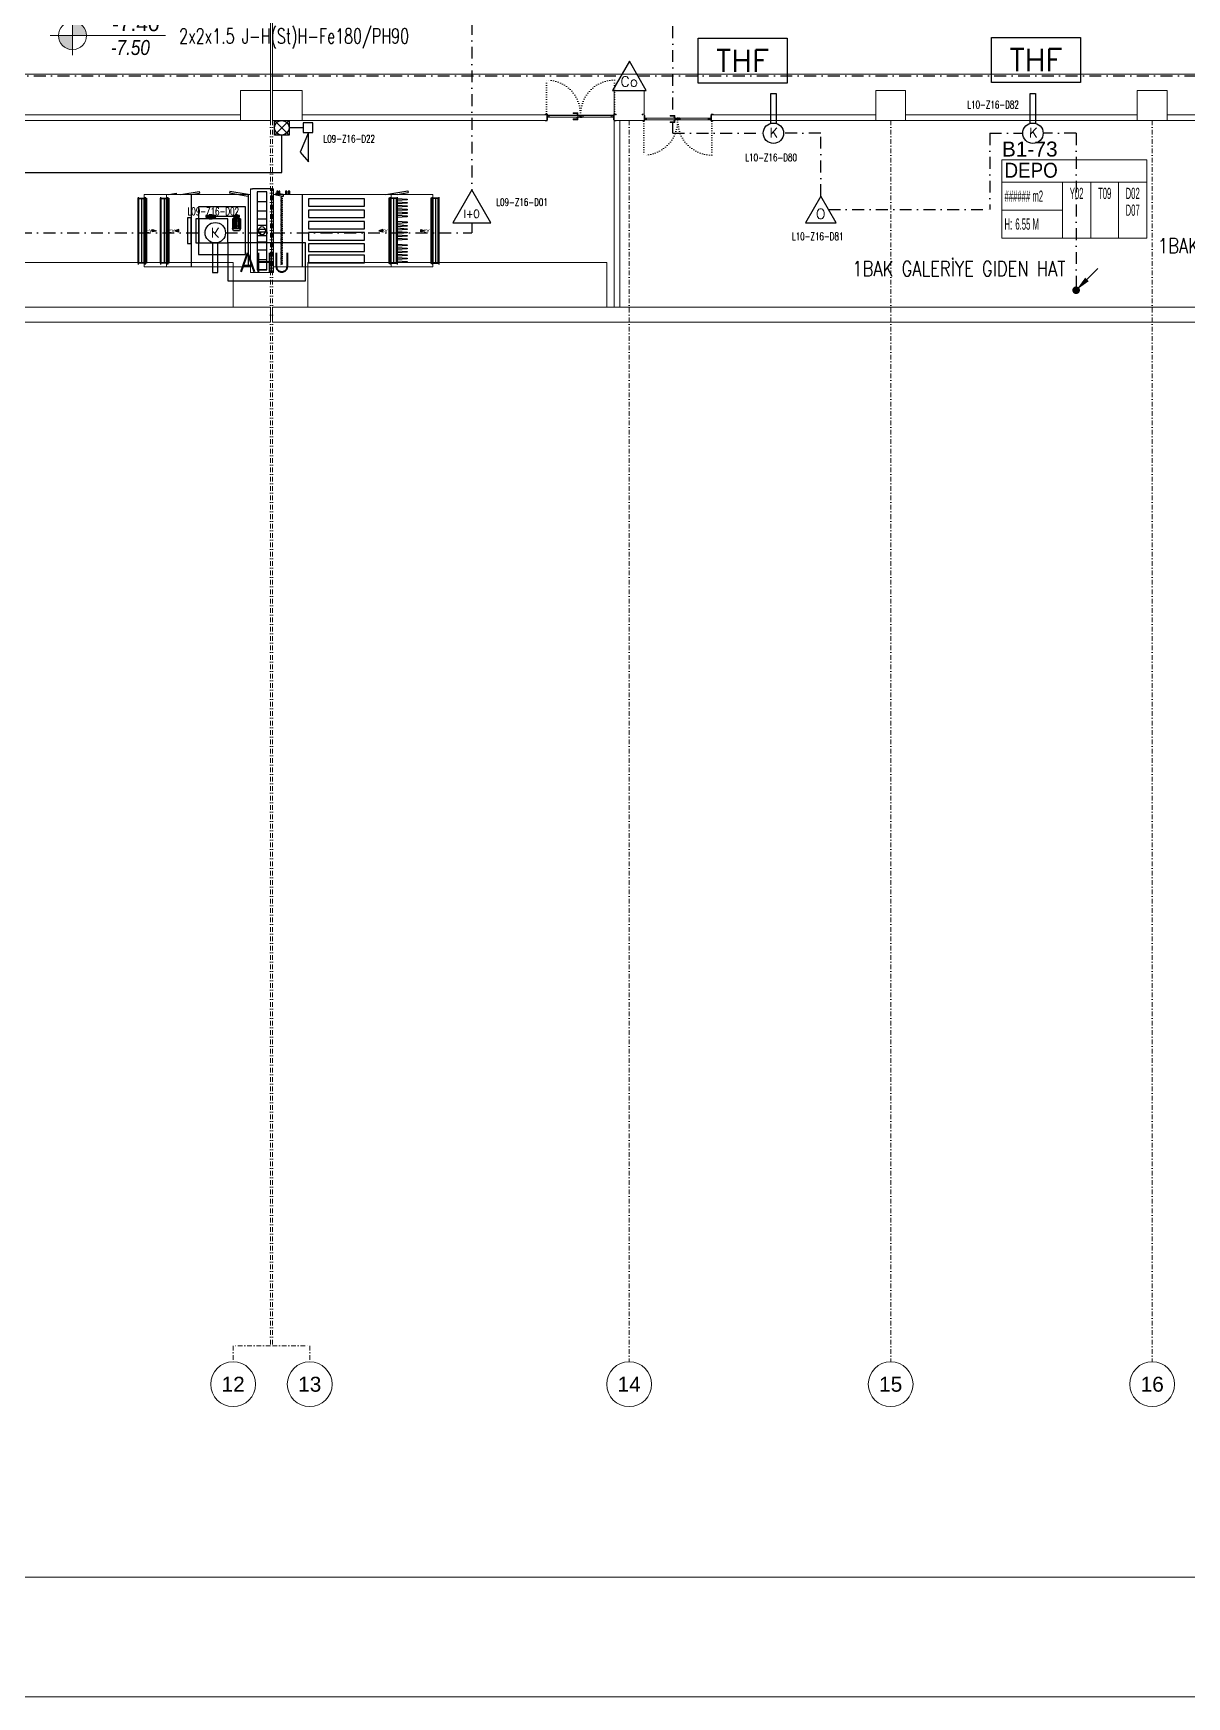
# Model space of a CAD drawing. Header units: metres. Extents: x -19121 to 152404, y -12107 to 29421.
# Drawn here: x 62885 to 65972, y -4219 to 233 of the extents above; entities that cross this region are included whole.
import ezdxf
from ezdxf.enums import TextEntityAlignment as Align

# ---------------------------------------------------------------- set-up
doc = ezdxf.new("R2010")
doc.units = ezdxf.units.M
doc.header["$LTSCALE"] = 50
doc.header["$MEASUREMENT"] = 0
for name, pattern in [('DASHDOT', [25.4, 12.7, -6.35, 0, -6.35]), ('DASHDOT2', [0.5, 0.25, -0.125, 0, -0.125]), ('DOT2', [0.125, 0, -0.125]), ('HIDDEN', [0.375, 0.25, -0.125])]:
    doc.linetypes.add(name, pattern=pattern)
doc.layers.get('0').update_dxf_attribs({"color": 9, "lineweight": 9})
for name, color, linetype, lineweight in [('00', 9, 'Continuous', 9), ('01', 9, 'Continuous', 9), ('06B', 9, 'Continuous', 9), ('06C', 9, 'Continuous', 9), ('06D', 9, 'Continuous', 9), ('09', 9, 'Continuous', 9), ('10', 9, 'Continuous', 9), ('20', 9, 'DOT2', 9), ('21', 9, 'Continuous', 9), ('21_mahal200', 9, 'Continuous', 9), ('24', 9, 'DASHDOT2', 9), ('25', 9, 'Continuous', 9), ('32-ekipman', 9, 'Continuous', 9), ('40A', 9, 'Continuous', 9), ('E-DEDEKTÖR NUMARALARI', 20, 'Continuous', 30), ('E-KABLO', 7, 'Continuous', 30), ('E-KABLO @ 1', 7, 'Continuous', 30), ('E-KANAL TİPİ DUMAN DEDEKTÖRÜ', 7, 'Continuous', 30), ('E-KARBONMONOKSİT DEDEKTÖRÜ', 7, 'Continuous', 30), ('E-KOMBİNE DEDEKTÖR (ISI+OPTİK DUMAN)', 7, 'Continuous', 30), ('E-OK', 3, 'Continuous', 30), ('E-OPTİK DUMAN DEDEKTÖRÜ', 7, 'Continuous', 30), ('E-TAZE HAVA FANI', 7, 'Continuous', 30), ('E-YANGIN', 7, 'Continuous', 30), ('E-YANGIN İHBAR KORNASI+FLAŞÖR', 7, 'Continuous', 30), ('E-YAZI', 7, 'Continuous', 30)]:
    doc.layers.add(name, color=color, linetype=linetype, lineweight=lineweight)
doc.styles.add('Arial', font='arial.ttf', dxfattribs={"height": 2.5})
doc.styles.add('E-YAZI', font='txttw.shx', dxfattribs={"height": 200})
doc.styles.add('MuuM_TEXT-ITALIC', font='ARIALNI.TTF')
doc.styles.add('MuuM_TEXT-STANDART', font='ARIALN.TTF')
doc.styles.add('ROMANS8', font='Txttw.shx')
doc.styles.get("Standard").update_dxf_attribs({"font": 'ARIALN.TTF'})
doc.dimstyles.new('MuuM_DIM200', dxfattribs={"dimscale": 20, "dimtxt": 2, "dimasz": 1, "dimexe": 1, "dimexo": 1, "dimgap": 1, "dimtad": 1, "dimdec": 1, "dimrnd": 0.5, "dimdsep": 46, "dimtxsty": 'MuuM_TEXT-STANDART', "dimblk": 'ARCHTICK', "dimcen": 0, "dimdle": 0.15, "dimclrd": 256, "dimclre": 256, "dimclrt": 256, "dimadec": 0, "dimazin": 0, "dimtfac": 5, "dimtdec": 1, "dimtix": 1, "dimtmove": 2, "dimatfit": 3, "dimldrblk": 'DOT', "dimfxl": 3, "dimfxlon": 1, "dimtolj": 1, "dimlwd": -1, "dimlwe": -1, "dimarcsym": 0})

# ---------------------------------------------------------------- blocks, each defined once
blk = doc.blocks.new('p-dilatasyon yeri')
at = {"layer": '06D'}
for points in [[(7520, 5586.8), (7520, 80)], [(7525, 5584.6), (7525, 80)]]:
    blk.add_lwpolyline(points, dxfattribs=at)
blk = doc.blocks.new('0_aks')
at = {"linetype": 'Continuous'}
blk.add_circle((0, 0), 3, dxfattribs=at)
at = {"style": 'Arial'}
blk.add_attdef('AKS', text='', height=2, dxfattribs=at).set_placement((0, 0), align=Align.MIDDLE_CENTER)
blk = doc.blocks.new('p-akslar_yeni')
at = {"layer": '24'}
for points in [[(13935, -8575), (13935, -11854.6), (13835, -11854.6), (13835, -11897.2)], [(13940, -8575), (13940, -11854.6), (14040, -11854.6), (14040, -11897.2)], [(14895, -8575), (14895, -11897.2)], [(15595, -8575), (15595, -11897.2)], [(16295, -8575), (16295, -11897.2)]]:
    blk.add_lwpolyline(points, dxfattribs=at)
at = {"layer": '21', "xscale": 20, "yscale": 20, "zscale": 20}
for p, values in [((13835, -11957.2), {'AKS': '12'}), ((14040, -11957.2), {'AKS': '13'}), ((14895, -11957.2), {'AKS': '14'}), ((15595, -11957.2), {'AKS': '15'}), ((16295, -11957.2), {'AKS': '16'})]:
    blk.add_blockref('0_aks', p, dxfattribs=at).add_auto_attribs(values)
blk = doc.blocks.new('100_KARBONMONOKSİT DEDEKTÖRÜ 085')
at = {"layer": 'E-KARBONMONOKSİT DEDEKTÖRÜ', "color": 4}
blk.add_lwpolyline([(2.26, 0), (0, 3.92), (-2.26, 0)], close=True, dxfattribs=at)
at = {"layer": 'E-KARBONMONOKSİT DEDEKTÖRÜ', "color": 3, "style": 'E-YAZI'}
blk.add_text('Co', height=1.36, dxfattribs=at).set_placement((-0.02, 1.2), align=Align.MIDDLE)
blk = doc.blocks.new('KANAL TİPİ DUMAN DEDEKTÖRÜ')
at = {"layer": 'E-KANAL TİPİ DUMAN DEDEKTÖRÜ', "color": 4}
for p, q in [((0, 0.473), (0, 0)), ((0.085, 0), (0.085, 0.473)), ((0, 0), (0.085, 0))]:
    blk.add_line(p, q, dxfattribs=at)
blk.add_circle((0.043, 0.628), 0.161, dxfattribs=at)
at = {"layer": 'E-KANAL TİPİ DUMAN DEDEKTÖRÜ', "color": 3, "style": 'ROMANS8', "text_generation_flag": 4}
blk.add_text('K', height=0.15, rotation=359.907, dxfattribs=at).set_placement((0.043, 0.628), align=Align.MIDDLE)
blk = doc.blocks.new('100_YANGIN İHBAR KORNASI+FLAŞÖR 085')
at = {"layer": 'E-YANGIN İHBAR KORNASI+FLAŞÖR', "color": 4}
for p, q in [((0.56, 5.32), (0.56, 1.4)), ((1.69, 4.04), (0.56, 5.32)), ((0.58, 1.4), (1.69, 4.04)), ((-0.02, 1.4), (-0.02, 0.11)), ((1.27, 1.4), (-0.02, 1.4)), ((-0.02, 0.11), (1.27, 0.11)), ((1.27, 0.11), (1.27, 1.4)), ((1.27, 0.76), (3.17, 0.76)), ((3.17, 1.74), (5.13, -0.22))]:
    blk.add_line(p, q, dxfattribs=at)
blk.add_lwpolyline([(3.17, -0.22), (3.17, 1.74), (5.13, 1.74), (5.13, -0.22)], close=True, dxfattribs=at)
blk.add_lwpolyline([(5.13, 1.74), (3.17, -0.22)], dxfattribs=at)
blk.add_circle((4.15, 0.76), 0.979, dxfattribs=at)
blk = doc.blocks.new('E-AHU KLIMA SANTRALI')
at = {"layer": 'E-YANGIN', "color": 2}
blk.add_lwpolyline([(-68.5, 0), (-68.5, 69), (68.5, 69), (68.5, 0)], close=True, dxfattribs=at)
at = {"layer": 'E-YANGIN', "color": 2, "style": 'E-YAZI'}
blk.add_text('AHU', height=34, dxfattribs=at).set_placement((-47.3, 16.4))
blk = doc.blocks.new('*U365')
at = {"layer": 'E-KANAL TİPİ DUMAN DEDEKTÖRÜ', "color": 4}
for p, q in [((-0.42, 6.28), (0.42, 6.28)), ((-0.42, 1.55), (-0.42, 6.28)), ((0.42, 6.28), (0.42, 1.55))]:
    blk.add_line(p, q, dxfattribs=at)
blk.add_circle((0, 0), 1.61, dxfattribs=at)
at = {"layer": 'E-KANAL TİPİ DUMAN DEDEKTÖRÜ', "color": 3, "style": 'ROMANS8'}
blk.add_text('K', height=1.5, rotation=359.9592, dxfattribs=at).set_placement((0.06, 0.1), align=Align.MIDDLE)
blk = doc.blocks.new('100_OPTİK DUMAN DEDEKTÖRÜ 085')
at = {"layer": 'E-OPTİK DUMAN DEDEKTÖRÜ', "color": 4}
blk.add_lwpolyline([(2.06, 0), (0, 3.57), (-2.06, 0)], close=True, dxfattribs=at)
at = {"layer": 'E-OPTİK DUMAN DEDEKTÖRÜ', "color": 3, "style": 'E-YAZI'}
blk.add_text('O', height=1.36, dxfattribs=at).set_placement((-0.02, 1.2), align=Align.MIDDLE)
blk = doc.blocks.new('100_KOMBİNE DEDEKTÖR (ISI+OPTİK DUMAN) 085')
at = {"layer": 'E-KOMBİNE DEDEKTÖR (ISI+OPTİK DUMAN)', "color": 4}
blk.add_lwpolyline([(2.55, 0), (0, 4.42), (-2.55, 0)], close=True, dxfattribs=at)
at = {"layer": 'E-KOMBİNE DEDEKTÖR (ISI+OPTİK DUMAN)', "color": 3, "style": 'E-YAZI', "width": 0.8}
blk.add_text('I+O', height=1.102, dxfattribs=at).set_placement((-0.02, 1.22), align=Align.MIDDLE)
blk = doc.blocks.new('A$C4053522B')
at = {"layer": 'E-TAZE HAVA FANI', "color": 4}
blk.add_lwpolyline([(-35, 0), (-35, 35.3), (35, 35.3), (35, 0)], close=True, dxfattribs=at)
at = {"layer": 'E-TAZE HAVA FANI', "color": 3, "style": 'E-YAZI'}
blk.add_text('THF', height=17.38, dxfattribs=at).set_placement((0, 17.6), align=Align.MIDDLE_CENTER)
blk = doc.blocks.new('*U241')
at = {"layer": 'E-OK', "color": 3, "linetype": 'Continuous'}
blk.add_line((85, 85), (172, 172), dxfattribs=at)
at = {"layer": 'E-OK', "color": 4, "linetype": 'Continuous', "const_width": 30}
blk.add_lwpolyline([(-15, 0, 1), (15, 0, 1)], format="xyb", close=True, dxfattribs=at)
at = {"layer": 'E-OK', "color": 3, "linetype": 'Continuous'}
blk.add_solid([(99, 71), (71, 99), (0, 0)], dxfattribs=at)
blk = doc.blocks.new('p-kolon_80x80')
blk.add_lwpolyline([(-40, -40), (40, -40), (40, 40), (-40, 40)], close=True)
blk = doc.blocks.new('1.bod.mimari.elk')
at = {"layer": '01'}
for p in [(7480, -8590), (7565, -8590), (8480, -8590), (9180, -8590), (9880, -8590)]:
    blk.add_blockref('p-kolon_80x80', p, dxfattribs=at)
blk = doc.blocks.new('0_elevationtarget-p-bk')
h = blk.add_hatch(color=250)
h.paths.add_polyline_path([(1.88, 0, 0.414214), (0, 1.88), (0, 0)])
h.paths.add_polyline_path([(0, 0), (-1.88, 0, 0.414214), (0, -1.88)])
blk.add_line((0, -2.62), (0, 2.62))
blk.add_lwpolyline([(12.45, 0), (-3, 0)])
blk.add_circle((0, 0), 1.88)
at = {"style": 'Arial'}
blk.add_attdef('BITMISKOT', text='', height=2, dxfattribs=at).set_placement((4.5, 0), align=Align.BOTTOM_LEFT)
at = {"style": 'MuuM_TEXT-ITALIC'}
blk.add_attdef('FINISHINGFLOORLEVEL', text='', height=2, dxfattribs=at).set_placement((4.5, -0.59), align=Align.TOP_LEFT)
blk = doc.blocks.new('P-KURANGLEZ')
at = {"layer": '01'}
blk.add_lwpolyline([(7525, -500), (12385, -500), (12385, -5), (12385, 0), (12425, 0), (12425, -540), (7525, -540)], close=True, dxfattribs=at)
blk.add_lwpolyline([(7520, -540), (5360, -540), (5360, -500), (7520, -500), (7520, -540)], dxfattribs=at)
blk = doc.blocks.new('_ArchTick')
at = {"color": 0, "linetype": 'ByBlock', "const_width": 0.15}
blk.add_lwpolyline([(-0.5, -0.5), (0.5, 0.5)], dxfattribs=at)
blk = doc.blocks.new('*D449')
at = {"layer": '25', "transparency": 16777216}
for p, q in [((89939.1, -1804.3), (89939.1, -1724.3)), ((101899.1, -1768), (101899.1, -1724.3)), ((89936.1, -1744.3), (101902.1, -1744.3))]:
    blk.add_line(p, q, dxfattribs=at)
at = {"layer": '25', "transparency": 16777216, "xscale": 20, "yscale": 20, "zscale": 20, "rotation": 180}
blk.add_blockref('_ArchTick', (89939.1, -1744.3), dxfattribs=at)
at = {"layer": '25', "transparency": 16777216, "xscale": 20, "yscale": 20, "zscale": 20}
blk.add_blockref('_ArchTick', (101899.1, -1744.3), dxfattribs=at)
at = {"layer": '25', "transparency": 16777216, "insert": (95919.1, -1698.8), "char_height": 50, "attachment_point": 5, "style": 'MuuM_TEXT-STANDART'}
blk.add_mtext('\\A1;11960', dxfattribs=at)
blk = doc.blocks.new('_Dot')
at = {"color": 0, "linetype": 'ByBlock', "lineweight": -2}
blk.add_line((-0.5, 0), (-1, 0), dxfattribs=at)
at = {"color": 0, "linetype": 'ByBlock', "const_width": 0.5}
blk.add_lwpolyline([(-0.25, 0, 1), (0.25, 0, 1)], format="xyb", close=True, dxfattribs=at)
blk = doc.blocks.new('DRWER')
at = {"color": 252, "lineweight": -3}
for p, q in [((-160, 67), (-160, 1867)), ((-67, 97), (-67, 1837)), ((25, 67), (25, 1867)), ((440, 67), (440, 1867)), ((533, 97), (533, 1837)), ((625, 67), (625, 1867)), ((1261, 1935), (1261, 1935)), ((1261, 0), (1261, 1935)), ((1261, 25), (1261, 1910)), ((2783, 0), (2783, 1935)), ((3280, 2013), (3030, 2013)), ((3405, -153), (3405, 2087)), ((3702, 1855), (3652, 1880)), ((3652, 1830), (3702, 1855)), ((3702, 1805), (3652, 1830)), ((3652, 1780), (3702, 1805)), ((4227, 0), (4227, 1935)), ((6585, 67), (6585, 1867)), ((6677, 97), (6677, 1837)), ((6770, 67), (6770, 1867)), ((7707, 67), (7707, 1867)), ((7799, 97), (7799, 1837)), ((7892, 67), (7892, 1867)), ((3280, 1742), (3030, 1742)), ((3280, 1490), (3030, 1490)), ((3702, 1755), (3652, 1780)), ((3652, 1730), (3702, 1755)), ((3702, 1705), (3652, 1730)), ((3652, 1680), (3702, 1705)), ((3702, 1655), (3652, 1680)), ((3652, 1630), (3702, 1655)), ((3702, 1605), (3652, 1630)), ((3652, 1580), (3702, 1605)), ((3702, 1555), (3652, 1580)), ((3652, 1530), (3702, 1555)), ((3702, 1505), (3652, 1530)), ((3652, 1480), (3702, 1505)), ((3702, 1455), (3652, 1480)), ((3652, 1430), (3702, 1455)), ((3702, 1405), (3652, 1430)), ((3652, 1380), (3702, 1405)), ((3702, 1355), (3652, 1380)), ((3652, 1330), (3702, 1355)), ((1466, 649), (1466, 1287)), ((2398, 649), (2398, 904)), ((2433, 649), (2433, 904)), ((2474, 649), (2474, 904)), ((2515, 649), (2515, 904)), ((2550, 649), (2550, 904)), ((2573, 649), (2573, 904)), ((2582, 649), (2582, 904)), ((3280, 1274), (3030, 1274)), ((3280, 1108), (3030, 1108)), ((3280, 1003), (3030, 1003)), ((3055, 993), (3030, 943)), ((3080, 943), (3030, 943)), ((3280, 932), (3030, 932)), ((3055, 993), (3080, 943)), ((3255, 943), (3230, 993)), ((3280, 993), (3230, 993)), ((3255, 943), (3280, 993)), ((3702, 1305), (3652, 1330)), ((3652, 1280), (3702, 1305)), ((3702, 1255), (3652, 1280)), ((3652, 1230), (3702, 1255)), ((3702, 1205), (3652, 1230)), ((3652, 1180), (3702, 1205)), ((3702, 1155), (3652, 1180)), ((3652, 1130), (3702, 1155)), ((3702, 1105), (3652, 1130)), ((3652, 1080), (3702, 1105)), ((3702, 1055), (3652, 1080)), ((3652, 1030), (3702, 1055)), ((3702, 1005), (3652, 1030)), ((3652, 980), (3702, 1005)), ((3702, 955), (3652, 980)), ((3652, 930), (3702, 955)), ((3702, 905), (3652, 930)), ((3652, 880), (3702, 905)), ((2544, 582), (1656, 582)), ((3280, 827), (3030, 827)), ((3280, 661), (3030, 661)), ((3702, 855), (3652, 880)), ((3652, 830), (3702, 855)), ((3702, 805), (3652, 830)), ((3652, 780), (3702, 805)), ((3702, 755), (3652, 780)), ((3652, 730), (3702, 755)), ((3702, 705), (3652, 730)), ((3652, 680), (3702, 705)), ((3702, 655), (3652, 680)), ((3652, 630), (3702, 655)), ((3702, 605), (3652, 630)), ((3652, 580), (3702, 605)), ((3702, 555), (3652, 580)), ((3652, 530), (3702, 555)), ((3702, 505), (3652, 530)), ((3652, 480), (3702, 505)), ((3702, 455), (3652, 480)), ((3652, 430), (3702, 455)), ((662, 0), (858, -35)), ((858, -35), (864, 0)), ((983, 0), (1475, -87)), ((1261, 0), (1261, 0)), ((1272, 0), (1484, -37)), ((2774, 50), (2282, -37)), ((2783, 1), (2290, -86)), ((2783, 1), (2774, 50)), ((3280, 445), (3030, 445)), ((3280, 193), (3030, 193)), ((3718, 50), (3521, 15)), ((3529, -34), (3521, 15)), ((3726, 1), (3529, -34)), ((3702, 405), (3652, 430)), ((3652, 380), (3702, 405)), ((3702, 355), (3652, 380)), ((3652, 330), (3702, 355)), ((3702, 305), (3652, 330)), ((3652, 280), (3702, 305)), ((3702, 255), (3652, 280)), ((3652, 230), (3702, 255)), ((3702, 205), (3652, 230)), ((3652, 180), (3702, 205)), ((3702, 155), (3652, 180)), ((3652, 130), (3702, 155)), ((3702, 105), (3652, 130)), ((3652, 80), (3702, 105)), ((3702, 55), (3652, 80)), ((3726, 1), (3718, 50)), ((6471, 0), (7062, -104)), ((1475, -87), (1484, -37)), ((2290, -86), (2282, -37)), ((2844, -153), (2905, -153)), ((2844, -153), (2905, -153)), ((3405, -153), (2905, -153)), ((3280, -77), (3030, -77)), ((6770, -2), (7071, -55)), ((7062, -104), (7071, -55))]:
    blk.add_line(p, q, dxfattribs=at)
for p, q in [((0, 1935), (61, 1935)), ((0, 0), (0, 1935)), ((61, 1935), (600, 1935)), ((600, 1935), (661, 1935)), ((600, 0), (600, 1935)), ((661, 1935), (1261, 1935)), ((1322, 1935), (1261, 1935)), ((1322, 1935), (1383, 1935)), ((2783, 1935), (1383, 1935)), ((2844, 1935), (2783, 1935)), ((2844, 2087), (2905, 2087)), ((2844, 2087), (2905, 2087)), ((2844, -153), (2844, 2087)), ((3405, 2087), (2905, 2087)), ((3466, 2087), (3405, 2087)), ((3466, 2087), (3405, 2087)), ((3466, -153), (3466, 2087)), ((3466, 1935), (3527, 1935)), ((3727, 1935), (3527, 1935)), ((4227, 1935), (3727, 1935)), ((4288, 1935), (4227, 1935)), ((4288, 1935), (4349, 1935)), ((5949, 1935), (4349, 1935)), ((6549, 1935), (5949, 1935)), ((6610, 1935), (6549, 1935)), ((6610, 0), (6610, 1935)), ((6610, 1935), (7071, 1935)), ((7671, 1935), (7071, 1935)), ((7732, 1935), (7671, 1935)), ((7732, 0), (7732, 1935)), ((0, 0), (61, 0)), ((61, 0), (600, 0)), ((600, 0), (661, 0)), ((661, 0), (1261, 0)), ((1322, 0), (1261, 0)), ((1322, 0), (1383, 0)), ((2783, 0), (1383, 0)), ((2844, 0), (2783, 0)), ((3466, 0), (3527, 0)), ((3727, 0), (3527, 0)), ((4227, 0), (3727, 0)), ((4288, 0), (4227, 0)), ((4288, 0), (4349, 0)), ((5949, 0), (4349, 0)), ((6549, 0), (5949, 0)), ((6610, 0), (6549, 0)), ((6610, 0), (7071, 0)), ((7671, 0), (7071, 0)), ((7732, 0), (7671, 0)), ((3466, -153), (3405, -153)), ((3466, -153), (3405, -153))]:
    blk.add_line(p, q)
for points in [[(-160, 97), (25, 97), (25, 1837), (-160, 1837), (-160, 97)], [(-141, 107), (7, 107), (7, 1827), (-141, 1827), (-141, 107)], [(0, 97), (61, 97), (61, 1837), (0, 1837), (0, 97)], [(440, 97), (625, 97), (625, 1837), (440, 1837), (440, 97)], [(459, 107), (607, 107), (607, 1827), (459, 1827), (459, 107)], [(600, 97), (661, 97), (661, 1837), (600, 1837), (600, 97)], [(3280, -77), (3030, -77), (3030, 2013), (3280, 2013), (3280, -77)], [(5899, 1623), (4399, 1623), (4399, 1823), (5899, 1823), (5899, 1623)], [(6610, 97), (6549, 97), (6549, 1837), (6610, 1837), (6610, 97)], [(6770, 97), (6585, 97), (6585, 1837), (6770, 1837), (6770, 97)], [(6751, 107), (6603, 107), (6603, 1827), (6751, 1827), (6751, 107)], [(7732, 97), (7671, 97), (7671, 1837), (7732, 1837), (7732, 97)], [(7892, 97), (7707, 97), (7707, 1837), (7892, 1837), (7892, 97)], [(7873, 107), (7725, 107), (7725, 1827), (7873, 1827), (7873, 107)], [(2713, 329), (1453, 329), (1453, 1605), (2713, 1605), (2713, 329)], [(5899, 1321), (4399, 1321), (4399, 1521), (5899, 1521), (5899, 1321)], [(1261, 623), (1161, 623), (1161, 1311), (1261, 1311), (1261, 623)], [(2244, 649), (1383, 649), (1383, 1287), (2244, 1287), (2244, 649)], [(2582, 649), (2367, 649), (2367, 904), (2582, 904), (2582, 649)], [(5899, 1019), (4399, 1019), (4399, 1219), (5899, 1219), (5899, 1019)], [(5899, 716), (4399, 716), (4399, 916), (5899, 916), (5899, 716)], [(1919, 559), (1650, 559), (1650, 604), (1919, 604), (1919, 559)], [(1825, 604), (1744, 604), (1744, 649), (1825, 649), (1825, 604)], [(1825, 540), (1744, 540), (1744, 559), (1825, 559), (1825, 540)], [(2555, 559), (2394, 559), (2394, 604), (2555, 604), (2555, 559)], [(2528, 712), (2420, 712), (2420, 840), (2528, 840), (2528, 712)], [(2501, 604), (2447, 604), (2447, 649), (2501, 649), (2501, 604)], [(2501, 540), (2447, 540), (2447, 559), (2501, 559), (2501, 540)], [(5899, 414), (4399, 414), (4399, 614), (5899, 614), (5899, 414)], [(5899, 112), (4399, 112), (4399, 312), (5899, 312), (5899, 112)]]:
    blk.add_lwpolyline(points, close=True, dxfattribs=at)
for points in [[(0, 61), (0, 61), (0, 1874), (0, 1874), (0, 61)], [(600, 61), (600, 61), (600, 1874), (600, 1874), (600, 61)], [(6610, 61), (6610, 61), (6610, 1874), (6610, 1874), (6610, 61)], [(7732, 61), (7732, 61), (7732, 1874), (7732, 1874), (7732, 61)]]:
    blk.add_lwpolyline(points, close=True)
for points in [[(6770, 1774), (7044, 1793), (7044, 1813), (6770, 1830)], [(6770, 1684), (7044, 1703), (7044, 1723), (6770, 1740)], [(6770, 1594), (7044, 1613), (7044, 1633), (6770, 1650)], [(6770, 1504), (7044, 1523), (7044, 1543), (6770, 1560)], [(6770, 1414), (7044, 1433), (7044, 1453), (6770, 1470)], [(6770, 1324), (7044, 1343), (7044, 1363), (6770, 1380)], [(225, 967), (325, 967), (225, 997), (225, 937), (325, 967)], [(925, 967), (825, 967), (925, 997), (925, 937), (825, 967)], [(2582, 904), (2555, 967), (2393, 967), (2366, 904)], [(6385, 967), (6285, 967), (6385, 997), (6385, 937), (6285, 967)], [(6770, 1164), (7044, 1183), (7044, 1203), (6770, 1220)], [(6770, 1074), (7044, 1093), (7044, 1113), (6770, 1130)], [(6770, 984), (7044, 1003), (7044, 1023), (6770, 1040)], [(6770, 894), (7044, 913), (7044, 933), (6770, 950)], [(7407, 967), (7507, 967), (7407, 997), (7407, 937), (7507, 967)], [(6770, 804), (7044, 823), (7044, 843), (6770, 860)], [(6770, 714), (7044, 733), (7044, 753), (6770, 770)], [(6770, 554), (7044, 573), (7044, 593), (6770, 610)], [(6770, 464), (7044, 483), (7044, 503), (6770, 520)], [(3581, 0), (3581, -90), (3554, -90), (3554, 0)], [(3634, 0), (3634, -90), (3607, -90), (3607, 0)], [(3823, 0), (3823, -90), (3783, -90), (3783, 0)], [(3896, 0), (3896, -90), (3856, -90), (3856, 0)], [(6770, 374), (7044, 393), (7044, 413), (6770, 430)], [(6770, 284), (7044, 303), (7044, 323), (6770, 340)], [(6770, 194), (7044, 213), (7044, 233), (6770, 250)], [(6770, 104), (7044, 123), (7044, 143), (6770, 160)]]:
    blk.add_lwpolyline(points, dxfattribs=at)
blk.add_circle((3155, 967), 100, dxfattribs=at)
for s, p in [('FA', (59, 923)), ('EA', (656, 923)), ('RA', (6351, 923)), ('SA', (7478, 923))]:
    blk.add_text(s, height=88, dxfattribs=at).set_placement(p)
blk = doc.blocks.new('p-ızgara_mekanik')
at = {"layer": '06D'}
for points in [[(2380, 40), (2940.5, 40), (2940.5, 160), (2380, 160)], [(3060, 40), (3660, 40), (3660, 160), (3060, 160)], [(3780, 40), (4340, 40), (4340, 160), (3780, 160)], [(4460, 40), (5260, 40), (5260, 160), (4460, 160)], [(5460, 40), (6060, 40), (6060, 160), (5460, 160)], [(6180, 40), (6740, 40), (6740, 160), (6180, 160)], [(6860, 40), (7420, 40), (7420, 160), (6860, 160)], [(7620, 40), (8420, 40), (8420, 160), (7620, 160)]]:
    blk.add_lwpolyline(points, close=True, dxfattribs=at)
blk = doc.blocks.new('prf-scr2')
at = {"linetype": 'DOT2', "ltscale": 10}
blk.add_line((0, 0.2), (0, -1.1), dxfattribs=at)
for p, q in [((-0.1, -0.2), (0.1, -0.3)), ((0.1, -0.2), (-0.1, -0.2)), ((0.1, -0.3), (-0.1, -0.3)), ((-0.1, -0.3), (0.1, -0.4)), ((0.1, -0.4), (-0.1, -0.4)), ((0.1, -0.5), (-0.1, -0.4)), ((-0.1, -0.4), (0.1, -0.4)), ((0.1, -0.6), (-0.1, -0.5)), ((-0.1, -0.5), (0.1, -0.5)), ((-0.1, -0.6), (0.1, -0.7)), ((0.1, -0.6), (-0.1, -0.6)), ((-0.1, -0.6), (0.1, -0.6)), ((-0.1, -0.7), (0.1, -0.8)), ((0.1, -0.7), (-0.1, -0.7)), ((-0.1, -0.8), (0.1, -0.8)), ((0.1, -0.8), (-0.1, -0.8)), ((0.1, -0.2), (0, -0.1)), ((0, -0.2), (0.1, -0.2))]:
    blk.add_line(p, q)
blk.add_lwpolyline([(0.2, 0), (-0.2, 0), (-0.2, 0), (-0.1, -0.1), (0.1, -0.1), (0.2, 0), (0.2, 0)], close=True)
for points in [[(0.2, 0), (-0.2, 0)], [(-0.1, -0.1), (-0.1, -0.2), (-0.1, -0.2), (-0.1, -0.2), (-0.1, -0.2), (-0.1, -0.3), (-0.1, -0.3), (-0.1, -0.3), (-0.1, -0.3), (-0.1, -0.4), (-0.1, -0.4), (-0.1, -0.4), (-0.1, -0.4), (-0.1, -0.4), (-0.1, -0.5), (-0.1, -0.5), (-0.1, -0.5), (-0.1, -0.5), (-0.1, -0.5), (-0.1, -0.5), (-0.1, -0.6), (-0.1, -0.6), (-0.1, -0.6), (-0.1, -0.6), (-0.1, -0.6), (-0.1, -0.7), (-0.1, -0.7), (-0.1, -0.7), (-0.1, -0.7), (-0.1, -0.7), (-0.1, -0.8), (-0.1, -0.8), (-0.1, -0.8), (-0.1, -0.8), (0, -0.9), (0, -0.9), (0, -0.9), (0.1, -0.8), (0.1, -0.8), (0.1, -0.7), (0.1, -0.7), (0.1, -0.7), (0.1, -0.7), (0.1, -0.7), (0.1, -0.7), (0.1, -0.6), (0.1, -0.6), (0.1, -0.6), (0.1, -0.6), (0.1, -0.6), (0.1, -0.5), (0.1, -0.5), (0.1, -0.5), (0.1, -0.5), (0.1, -0.4), (0.1, -0.4), (0.1, -0.4), (0.1, -0.4), (0.1, -0.4), (0.1, -0.3), (0.1, -0.3), (0.1, -0.3), (0.1, -0.3), (0.1, -0.3), (0.1, -0.3), (0.1, -0.2), (0.1, -0.2), (0.1, -0.2), (0.1, -0.2), (0.1, -0.2), (0.1, -0.1)]]:
    blk.add_lwpolyline(points)
blk = doc.blocks.new('gr-p-barel kilitli kapı kolu')
at = {"flags": 128}
for points in [[(-0.9, 0.8), (-0.9, 4.9), (-11.7, 4.9), (-11.7, 6.7), (0.9, 6.7), (0.9, 0.8)], [(-0.8, 5), (0.8, 6.6)]]:
    blk.add_lwpolyline(points, dxfattribs=at)
blk.add_lwpolyline([(-2.75, 0), (-2.75, 0.7), (2.75, 0.7), (2.75, 0)])
blk.add_lwpolyline([(-1.3, 0.7), (1.3, 0.7), (1.3, 0.8), (-1.3, 0.8)], close=True)
blk = doc.blocks.new('p-de-02')
at = {"layer": '06C'}
blk.add_lwpolyline([(106.3, -16.6, 1), (106.3, -15.8), (104.3, -15.8), (104.3, -16.6), (106.4, -16.6)], format="xyb", dxfattribs=at)
blk.add_arc((106.3, -16.2), 0.5, 233.1301, 126.8699, dxfattribs=at)
at = {"layer": '09'}
for p, q in [((108.1, -16.7), (108.1, -16.6)), ((108.2, -16.7), (108.2, -16.6)), ((108.3, -16.6), (108.3, -16.7)), ((108.4, -16.7), (108.4, -16.6)), ((108.5, -16.6), (108.5, -16.7)), ((108.6, -16.7), (108.6, -16.6)), ((108.7, -16.6), (108.7, -16.7)), ((108.8, -16.6), (108.8, -16.7)), ((109.3, -21.9), (109.3, -21.7)), ((109.4, -21.7), (109.4, -21.9)), ((109.5, -21.9), (109.5, -21.7)), ((109.6, -21.7), (109.6, -21.9)), ((109.7, -21.9), (109.7, -21.7)), ((109.8, -21.7), (109.8, -21.9)), ((109.9, -21.9), (109.9, -21.7)), ((110, -21.9), (110, -21.7))]:
    blk.add_line(p, q, dxfattribs=at)
at = {"layer": '10'}
for points in [[(14.2, -6.8, -0.414214), (14.3, -6.7), (18.7, -6.7, -0.414214), (18.8, -6.8), (18.8, -14.1), (19, -14.1), (19, -6.8, 0.414214), (18.7, -6.5), (14.3, -6.5, 0.414214), (14, -6.8), (14, -7.7, 0.414214), (14.3, -8), (15.4, -8), (15.4, -7.8), (14.3, -7.8, -0.414214), (14.2, -7.7)], [(19, -9.7, -0.414214), (19.3, -9.4), (20.3, -9.4, -0.414214), (20.6, -9.7), (20.6, -16.1, -0.414214), (20.3, -16.4, -0.414214), (20, -16.1), (20, -15.2), (19, -15.2), (19, -24.2, -0.414214), (18.7, -24.5), (14.3, -24.5, -0.414214), (14, -24.2), (14, -23.3, -0.414214), (14.3, -23), (15.4, -23), (15.4, -23.2), (14.3, -23.2, 0.414214), (14.2, -23.3), (14.2, -24.2, 0.414214), (14.3, -24.3), (18.7, -24.3, 0.414214), (18.8, -24.2), (18.8, -15), (20.2, -15), (20.2, -16.1, 0.414214), (20.3, -16.2, 0.414214), (20.4, -16.1), (20.4, -9.7, 0.414214), (20.3, -9.6), (19.3, -9.6, 0.414214), (19.2, -9.7), (19.2, -10.6), (19, -10.6)], [(18.4, -25), (19.8, -24.4), (19.8, -21.5), (20, -21.5), (20, -24.5), (18.5, -25.2, -14.796002)], [(198.6, -9.7, 0.414214), (198.3, -9.4), (197.3, -9.4, 0.414214), (197, -9.7), (197, -16.1, 0.414214), (197.3, -16.4, 0.414214), (197.6, -16.1), (197.6, -15.2), (198.6, -15.2), (198.6, -24.2, 0.414214), (198.9, -24.5), (203.3, -24.5, 0.414214), (203.6, -24.2), (203.6, -23.3, 0.414214), (203.3, -23), (202.2, -23), (202.2, -23.2), (203.3, -23.2, -0.414214), (203.4, -23.3), (203.4, -24.2, -0.414214), (203.3, -24.3), (198.9, -24.3, -0.414214), (198.8, -24.2), (198.8, -15), (197.4, -15), (197.4, -16.1, -0.414214), (197.3, -16.2, -0.414214), (197.2, -16.1), (197.2, -9.7, -0.414214), (197.3, -9.6), (198.3, -9.6, -0.414214), (198.4, -9.7), (198.4, -10.6), (198.6, -10.6)], [(199.2, -25), (197.8, -24.4), (197.8, -21.5), (197.6, -21.5), (197.6, -24.5), (199.1, -25.2, 14.796002)], [(203.4, -6.8, 0.414214), (203.3, -6.7), (198.9, -6.7, 0.414214), (198.8, -6.8), (198.8, -14.1), (198.6, -14.1), (198.6, -6.8, -0.414214), (198.9, -6.5), (203.3, -6.5, -0.414214), (203.6, -6.8), (203.6, -7.7, -0.414214), (203.3, -8), (202.2, -8), (202.2, -7.8), (203.3, -7.8, 0.414214), (203.4, -7.7)]]:
    blk.add_lwpolyline(points, format="xyb", close=True, dxfattribs=at)
for points in [[(108.2, -20.1), (108.2, -18.1), (108.5, -18.1), (108.5, -17), (20.3, -17), (20.3, -18.1), (20.6, -18.1), (20.6, -20.1), (20.3, -20.1), (20.3, -18.3), (20, -18.3), (20, -16.7), (108.8, -16.7), (108.8, -18.3), (108.5, -18.3), (108.5, -20.1)], [(108.2, -18.1), (108.2, -20.1), (108.8, -20.1), (108.8, -21.7), (20, -21.7), (20, -20.1), (20.6, -20.1), (20.6, -18.1), (20.9, -18.1), (20.9, -20.3), (20.3, -20.3), (20.3, -21.4), (108.5, -21.4), (108.5, -20.3), (107.9, -20.3), (107.9, -18.1), (108.2, -18.1)], [(109.9, -20.1), (109.9, -18.1), (109.6, -18.1), (109.6, -17), (197.3, -17), (197.3, -18.1), (197, -18.1), (197, -20.1), (197.3, -20.1), (197.3, -18.3), (197.6, -18.3), (197.6, -16.7), (109.3, -16.7), (109.3, -18.3), (109.6, -18.3), (109.6, -20.1)], [(109.9, -18.1), (109.9, -20.1), (109.3, -20.1), (109.3, -21.7), (197.6, -21.7), (197.6, -20.1), (197, -20.1), (197, -18.1), (196.7, -18.1), (196.7, -20.3), (197.3, -20.3), (197.3, -21.4), (109.6, -21.4), (109.6, -20.3), (110.2, -20.3), (110.2, -18.1), (109.9, -18.1)]]:
    blk.add_lwpolyline(points, dxfattribs=at)
for points in [[(20.9, -17.2), (26.9, -17.2), (26.9, -21.2), (20.9, -21.2)], [(21.2, -17.5), (26.6, -17.5), (26.6, -20.9), (21.2, -20.9)], [(107.9, -17.2), (101.9, -17.2), (101.9, -21.2), (107.9, -21.2)], [(107.6, -17.5), (102.2, -17.5), (102.2, -20.9), (107.6, -20.9)], [(108.1, -22.4), (110, -22.4), (110, -21.9), (108.1, -21.9), (107.5, -21.9), (107.5, -22.4)], [(110, -16.1), (108.1, -16.1), (108.1, -16.6), (110.6, -16.6), (110.6, -16.6), (110.6, -16.1)], [(110.2, -17.2), (116.2, -17.2), (116.2, -21.2), (110.2, -21.2)], [(110.5, -17.5), (115.9, -17.5), (115.9, -20.9), (110.5, -20.9)], [(196.7, -17.2), (192.7, -17.2), (192.7, -21.2), (196.7, -21.2)], [(196.4, -17.5), (193, -17.5), (193, -20.9), (196.4, -20.9)]]:
    blk.add_lwpolyline(points, close=True, dxfattribs=at)
for centre in [(17.8, -25.5), (199.8, -25.5)]:
    blk.add_circle(centre, 0.55, dxfattribs=at)
at = {"layer": '20'}
for p, q in [((17.8, -25.5), (17.8, -116)), ((199.8, -25.5), (199.8, -116))]:
    blk.add_line(p, q, dxfattribs=at)
at = {"layer": '20', "linetype": 'HIDDEN'}
for points in [[(18.6, -24.3), (18.6, -23), (17.1, -23), (17.1, -24.3)], [(18.4, -25), (18.4, -23.2), (17.3, -23.2), (17.3, -25)], [(199, -24.3), (199, -23), (200.5, -23), (200.5, -24.3)], [(199.2, -25), (199.2, -23.2), (200.3, -23.2), (200.3, -25)]]:
    blk.add_lwpolyline(points, dxfattribs=at)
at = {"layer": '20'}
for centre, start, end in [((17.8, -25.5), 270, 2.4057), ((199.8, -25.5), 177.5943, 270)]:
    blk.add_arc(centre, 90.5, start, end, dxfattribs=at)
at = {"layer": '06B', "xscale": -1}
blk.add_blockref('gr-p-barel kilitli kapı kolu', (117.3, -16.7), dxfattribs=at)
at = {"layer": '06B', "rotation": 180}
blk.add_blockref('gr-p-barel kilitli kapı kolu', (117.3, -21.7), dxfattribs=at)
at = {"layer": '10', "xscale": -1, "rotation": 90}
for p in [(20.3, -19.2), (109.6, -19.2)]:
    blk.add_blockref('prf-scr2', p, dxfattribs=at)
at = {"layer": '10', "rotation": 270}
for p in [(108.5, -19.2), (197.3, -19.2)]:
    blk.add_blockref('prf-scr2', p, dxfattribs=at)
blk = doc.blocks.new('0_roomno2')
blk.add_lwpolyline([(19.38, -10.5), (0, -10.5), (0, 0), (19.38, 0)], close=True)
for points in [[(0, -3), (19.38, -3)], [(8.12, -3), (8.12, -10.5)], [(11.88, -3), (11.88, -10.5)], [(15.62, -3), (15.62, -10.5)], [(0, -6.75), (8.12, -6.75)]]:
    blk.add_lwpolyline(points)
at = {"style": 'MuuM_TEXT-STANDART', "width": 0.6}
blk.add_text('H:', height=1.5, dxfattribs=at).set_placement((0.35, -8.61), align=Align.MIDDLE_LEFT)
at = {"style": 'Arial'}
blk.add_attdef('ODANO', (0, 1.17), '', height=2, dxfattribs=at)
blk.add_attdef('MEKANADI', text='', height=2, dxfattribs=at).set_placement((0.35, -3), align=Align.BOTTOM_LEFT)
at = {"style": 'MuuM_TEXT-STANDART', "width": 0.6}
for tag, p in [('M2', (0.35, -4.88)), ('TEMIZTAVANYUKSEKLIGI', (1.8, -8.61))]:
    blk.add_attdef(tag, text='', height=1.5, dxfattribs=at).set_placement(p, align=Align.MIDDLE_LEFT)
for tag, p in [('YER01', (10, -4.5)), ('TAVAN01', (13.75, -4.5)), ('DUVAR01', (17.5, -4.5)), ('YER02', (10, -6.75)), ('TAVAN02', (13.75, -6.75)), ('DUVAR02', (17.5, -6.75)), ('YER03', (10, -9)), ('TAVAN03', (13.75, -9)), ('DUVAR03', (17.5, -9))]:
    blk.add_attdef(tag, text='', height=1.5, dxfattribs=at).set_placement(p, align=Align.MIDDLE_CENTER)
blk = doc.blocks.new('1.bod.mimari1.elk')
at = {"layer": '00'}
for points in [[(7440, -8630), (6820, -8630), (6820, -8615), (7440, -8615)], [(8260, -8630), (7605, -8630), (7605, -8615), (8260, -8615)], [(8455, -8630), (8455, -9130), (8440, -9130), (8440, -8630)], [(9140, -8630), (8700, -8630), (8700, -8615), (9140, -8615)], [(9840, -8630), (9220, -8630), (9220, -8615), (9840, -8615)], [(10540, -8615), (9920, -8615), (9920, -8630), (10540, -8630)]]:
    blk.add_lwpolyline(points, close=True, dxfattribs=at)
blk.add_blockref('p-dilatasyon yeri', (0, -8630))
at = {"layer": '01'}
blk.add_blockref('P-KURANGLEZ', (0, -8630), dxfattribs=at)
at = {"layer": '06D'}
blk.add_blockref('p-ızgara_mekanik', (0, -9170), dxfattribs=at)
at = {"layer": '10', "rotation": 180}
blk.add_blockref('p-de-02', (8458.8, -8638), dxfattribs=at)
at = {"layer": '10', "xscale": -1}
blk.add_blockref('p-de-02', (8718.8, -8607), dxfattribs=at)
at = {"layer": '21', "xscale": 20, "yscale": 20, "zscale": 20}
blk.add_blockref('0_elevationtarget-p-bk', (6990.01, -8403.06), dxfattribs=at).add_auto_attribs({'BITMISKOT': ' -7.40', 'FINISHINGFLOORLEVEL': ' -7.50'})
at = {"layer": '21_mahal200'}
ref = blk.add_blockref('0_roomno2', (9477.76, -8735.28), dxfattribs=dict(at, xscale=20, yscale=20, zscale=20))
ref.add_attrib('ODANO', 'B1-73', (9477.76, -8726.64), dxfattribs={"layer": '0', "height": 40, "style": 'Arial'})
ref.add_attrib('MEKANADI', 'DEPO', dxfattribs={"layer": '0', "height": 40, "style": 'Arial', "width": 0.9}).set_placement((9484.76, -8795.28), align=Align.BOTTOM_LEFT)
ref.add_attrib('M2', '###### m2', dxfattribs={"layer": '0', "height": 30, "style": 'MuuM_TEXT-STANDART', "width": 0.6}).set_placement((9484.76, -8832.78), align=Align.MIDDLE_LEFT)
ref.add_attrib('TEMIZTAVANYUKSEKLIGI', '6.55 M', dxfattribs={"layer": '0', "height": 30, "style": 'MuuM_TEXT-STANDART', "width": 0.6}).set_placement((9513.76, -8907.44), align=Align.MIDDLE_LEFT)
ref.add_attrib('YER01', 'Y02', dxfattribs={"layer": '0', "height": 30, "style": 'MuuM_TEXT-STANDART', "width": 0.6}).set_placement((9677.76, -8825.28), align=Align.MIDDLE_CENTER)
ref.add_attrib('TAVAN01', 'T09', dxfattribs={"layer": '0', "height": 30, "style": 'MuuM_TEXT-STANDART', "width": 0.6}).set_placement((9752.76, -8825.28), align=Align.MIDDLE_CENTER)
ref.add_attrib('DUVAR01', 'D02', dxfattribs={"layer": '0', "height": 30, "style": 'MuuM_TEXT-STANDART', "width": 0.6}).set_placement((9827.76, -8825.28), align=Align.MIDDLE_CENTER)
ref.add_attrib('DUVAR02', 'D07', dxfattribs={"layer": '0', "height": 30, "style": 'MuuM_TEXT-STANDART', "width": 0.6}).set_placement((9827.76, -8870.28), align=Align.MIDDLE_CENTER)
at = {"layer": '32-ekipman', "xscale": -0.1, "yscale": 0.1, "zscale": 0.1, "rotation": 180}
blk.add_blockref('DRWER', (7181.75, -8828.5), dxfattribs=at)
at = {"layer": '25'}
dim = blk.add_linear_dim(base=(12000, -8506.3), p1=(40, -8984.77), p2=(12000, -8550), dimstyle='MuuM_DIM200', override={"dimtxt": 2.5}, dxfattribs=at)
dim.commit()
dim.dimension.update_dxf_attribs({"geometry": '*D449', "text_midpoint": (6020, -8460.78), "insert": (-89899.09, -6762)})

msp = doc.modelspace()

# ---------------------------------------------------------------- linework, layer by layer
at = {"layer": '40A'}
for points in [[(74159.28, -4218.56), (46159.28, -4218.56), (46159.28, 12601.44), (74159.28, 12601.44)], [(46479.28, 12281.44), (71999.52, 12281.44), (71999.52, -3898.56), (46479.28, -3898.56)]]:
    msp.add_lwpolyline(points, close=True, dxfattribs=at)
at = {"layer": 'E-KABLO', "color": 6, "linetype": 'DASHDOT', "ltscale": 0.05}
for p, q in [((64596.65, -34.29), (64596.65, 700.45)), ((64059.1, 451.68), (64059.1, -186.15)), ((64596.65, -34.29), (64838.88, -34.29)), ((64992.93, -34.29), (64893.47, -34.29)), ((64992.93, -202.7), (64992.93, -34.29)), ((65445.21, -34.29), (65533.5, -34.29)), ((65445.21, -34.29), (65445.21, -238.35)), ((65676.4, -34.29), (65588.1, -34.29)), ((65676.4, -34.29), (65676.4, -449.41)), ((65013.52, -238.35), (65445.21, -238.35)), ((62658.18, -300.59), (63344.09, -300.59)), ((63399.52, -300.59), (64059.1, -300.59)), ((64059.1, -274.47), (64059.1, -300.59))]:
    msp.add_line(p, q, dxfattribs=at)
at = {"layer": 'E-KABLO', "color": 3, "linetype": 'DASHDOT', "ltscale": 0.05}
for p, q in [((62123.4, 119.17), (64458.11, 119.17)), ((64503.4, 119.17), (66558.11, 119.17))]:
    msp.add_line(p, q, dxfattribs=at)
at = {"layer": 'E-KABLO', "color": 5, "linetype": 'Continuous', "ltscale": 0.05}
for p, q in [((63550.36, -139.16), (63550.36, -39.16)), ((61445.36, -139.16), (63550.36, -139.16))]:
    msp.add_line(p, q, dxfattribs=at)

# ---------------------------------------------------------------- block references
at = {"layer": '06D'}
for name in ['1.bod.mimari.elk', '1.bod.mimari1.elk']:
    msp.add_blockref(name, (56000, 8630), dxfattribs=at)
at = {"layer": '24'}
msp.add_blockref('p-akslar_yeni', (49585, 8575), dxfattribs=at)
at = {"layer": 'E-KABLO', "color": 5, "linetype": 'Continuous', "ltscale": 0.05}
msp.add_blockref('p-dilatasyon yeri', (56000, 0), dxfattribs=at)
at = {"layer": 'E-KABLO', "color": 1, "xscale": 1.5, "yscale": 1.5, "zscale": 1.5}
msp.add_blockref('E-AHU KLIMA SANTRALI', (63509.75, -429.82), dxfattribs=at)
at = {"layer": 'E-KABLO @ 1', "color": 6, "linetype": 'DASHDOT', "xscale": 170.0000000000001, "yscale": 170.0000000000001, "zscale": 170.0000000000001}
msp.add_blockref('KANAL TİPİ DUMAN DEDEKTÖRÜ', (63364.95, -407.34), dxfattribs=at)
at = {"layer": 'E-KANAL TİPİ DUMAN DEDEKTÖRÜ', "xscale": 17, "yscale": 17, "zscale": 17}
for p in [(64866.17, -34.29), (65560.8, -34.29)]:
    msp.add_blockref('*U365', p, dxfattribs=at)
at = {"layer": 'E-KARBONMONOKSİT DEDEKTÖRÜ', "color": 4, "xscale": 20, "yscale": 20, "zscale": 20}
msp.add_blockref('100_KARBONMONOKSİT DEDEKTÖRÜ 085', (64480.75, 79.95), dxfattribs=at)
at = {"layer": 'E-KOMBİNE DEDEKTÖR (ISI+OPTİK DUMAN)', "xscale": 20, "yscale": 20, "zscale": 20}
msp.add_blockref('100_KOMBİNE DEDEKTÖR (ISI+OPTİK DUMAN) 085', (64059.1, -274.47), dxfattribs=at)
at = {"layer": 'E-OK', "xscale": -0.34, "yscale": 0.34, "zscale": 0.34, "rotation": 270}
msp.add_blockref('*U241', (65676.4, -454.51), dxfattribs=at)
at = {"layer": 'E-OPTİK DUMAN DEDEKTÖRÜ', "xscale": 20, "yscale": 20, "zscale": 20}
msp.add_blockref('100_OPTİK DUMAN DEDEKTÖRÜ 085', (64992.93, -274.01), dxfattribs=at)
at = {"layer": 'E-TAZE HAVA FANI', "color": 1, "linetype": 'Continuous', "ltscale": 100, "xscale": 3.4, "yscale": 3.4, "zscale": 3.4}
for p in [(64783.59, 99.66), (65569.15, 101.83)]:
    msp.add_blockref('A$C4053522B', p, dxfattribs=at)
at = {"layer": 'E-YANGIN İHBAR KORNASI+FLAŞÖR', "xscale": 20, "yscale": 20, "zscale": 20, "rotation": 180}
msp.add_blockref('100_YANGIN İHBAR KORNASI+FLAŞÖR 085', (63633.28, -4.42), dxfattribs=at)

# ---------------------------------------------------------------- texts
at = {"layer": 'E-DEDEKTÖR NUMARALARI', "style": 'E-YAZI', "width": 0.7}
for s, p in [('L10-Z16-D82', (65385.02, 32.13)), ('L09-Z16-D22', (63661.65, -59.05)), ('L10-Z16-D80', (64791.06, -109.2)), ('L09-Z16-D01', (64124.27, -228.73)), ('L09-Z16-D02', (63297.85, -253.35)), ('L10-Z16-D81', (64915.5, -320.31))]:
    msp.add_text(s, height=20, dxfattribs=at).set_placement(p)
at = {"layer": 'E-YAZI', "color": 3, "style": 'E-YAZI'}
for s, width, p in [('2x2x1.5 J-H(St)H-Fe180/PH90', 0.7, (63275.34, 205.84)), ('1BAK GALERIDEN GELEN HAT', 0.8, (65895.31, -355.3)), ('1BAK GALERİYE GIDEN HAT', 0.8, (65077.31, -416.65))]:
    msp.add_text(s, height=40, dxfattribs=dict(at, width=width)).set_placement(p)

doc.saveas('drawing.dxf')
